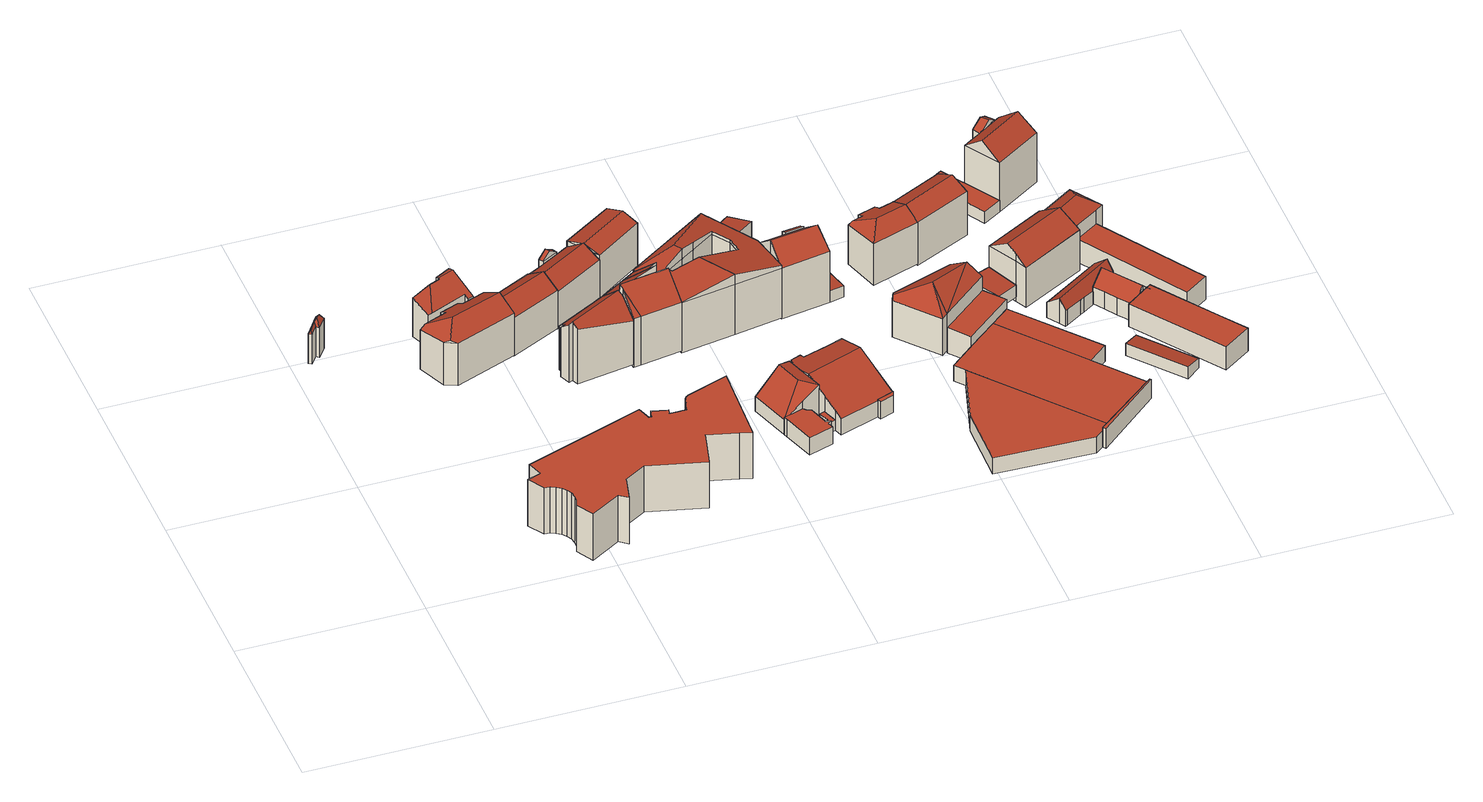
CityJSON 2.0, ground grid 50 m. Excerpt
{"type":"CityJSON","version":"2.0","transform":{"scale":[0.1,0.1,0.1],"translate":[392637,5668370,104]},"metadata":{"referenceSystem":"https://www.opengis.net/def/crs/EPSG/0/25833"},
"CityObjects":{
"building1":{"type":"Building","attributes":{"Dachtyp_tdc":"tdcFreeFormRoof","Gemeindeschluessel":14627140,"Dachneigung":59,"QualitaetDacherkennung":21,"Geometrietyp2DReferenz":"3000","function":"31001_9998","roofType":"5000","measuredHeight":11.02},"geometry":[{"type":"MultiSurface","lod":"2","boundaries":[[[0,1,2,3]],[[1,4,5,2]],[[4,6,7,5]],[[6,8,9,7]],[[8,10,11,9]],[[10,0,3,11]],[[12,13,10,8]],[[14,12,8,6]],[[15,14,6,4]],[[15,4,1]],[[13,12,14,15,1,0]],[[13,0,10]],[[3,2,5,7,9,11]]],"semantics":{"surfaces":[{"type":"WallSurface"},{"type":"RoofSurface"},{"type":"GroundSurface"}],"values":[0,0,0,0,0,0,1,1,1,1,1,1,2]}}]},
"building2":{"type":"Building","attributes":{"Dachtyp_tdc":"tdcFreeFormRoof","Gemeindeschluessel":14627140,"Dachneigung":30.47,"QualitaetDacherkennung":42,"Geometrietyp2DReferenz":"3000","function":"31001_9998","roofType":"5000","measuredHeight":16.8},"geometry":[{"type":"MultiSurface","lod":"2","boundaries":[[[16,17,18,19]],[[17,20,21,18]],[[20,22,23,21]],[[22,24,25,23]],[[24,26,27,25]],[[26,28,29,27]],[[28,30,31,29]],[[30,32,33,31]],[[32,34,35,33]],[[34,16,19,35]],[[30,36,37,38,32]],[[26,39,37,36,28]],[[39,24,22,20,17,16,34,38,37]],[[26,24,39]],[[34,32,38]],[[30,28,36]],[[19,18,21,23,25,27,29,31,33,35]]],"semantics":{"surfaces":[{"type":"WallSurface"},{"type":"RoofSurface"},{"type":"GroundSurface"}],"values":[0,0,0,0,0,0,0,0,0,0,1,1,1,0,0,0,2]}}]},
"building3":{"type":"Building","attributes":{"Dachtyp_tdc":"tdcFreeFormRoof","Gemeindeschluessel":14627140,"Dachneigung":27.5,"QualitaetDacherkennung":59,"Geometrietyp2DReferenz":"3000","function":"31001_9998","roofType":"5000","measuredHeight":13.38},"geometry":[{"type":"MultiSurface","lod":"2","boundaries":[[[40,41,42,43]],[[41,44,45,42]],[[44,46,47,45]],[[46,48,49,47]],[[48,50,51,49]],[[50,52,53,51]],[[52,54,55,53]],[[54,40,43,55]],[[54,56,57,40]],[[52,50,48,58,59,41,57,56]],[[59,58,46,44]],[[41,40,57]],[[44,41,59]],[[54,52,56]],[[48,46,58]],[[43,42,45,47,49,51,53,55]]],"semantics":{"surfaces":[{"type":"WallSurface"},{"type":"RoofSurface"},{"type":"GroundSurface"}],"values":[0,0,0,0,0,0,0,0,1,1,1,0,0,0,0,2]}}]},
"building4":{"type":"Building","attributes":{"name":"Staatliche Porzellanmanufaktur Meissen","Dachtyp_tdc":"tdcPolyFlatRoof","Gemeindeschluessel":14627140,"Dachneigung":0,"QualitaetDacherkennung":51,"Geometrietyp2DReferenz":"3000","function":"31001_2000","roofType":"1000","measuredHeight":14.61},"geometry":[{"type":"MultiSurface","lod":"2","boundaries":[[[60,61,62,63]],[[61,64,65,62]],[[64,66,67,65]],[[66,68,69,67]],[[68,70,71,69]],[[70,72,73,71]],[[72,74,75,73]],[[74,76,77,75]],[[76,78,79,77]],[[78,80,81,79]],[[80,82,83,81]],[[82,84,85,83]],[[84,86,87,85]],[[86,88,89,87]],[[88,90,91,89]],[[90,92,93,91]],[[92,94,95,93]],[[94,96,97,95]],[[96,98,99,97]],[[98,100,101,99]],[[100,102,103,101]],[[102,104,105,103]],[[104,106,107,105]],[[106,108,109,107]],[[108,110,111,109]],[[110,112,113,111]],[[112,114,115,113]],[[114,116,117,115]],[[116,118,119,117]],[[118,120,121,119]],[[120,122,123,121]],[[122,124,125,123]],[[124,126,127,125]],[[126,128,129,127]],[[128,130,131,129]],[[130,132,133,131]],[[132,134,135,133]],[[134,136,137,135]],[[136,138,139,137]],[[138,140,141,139]],[[140,142,143,141]],[[142,144,145,143]],[[144,146,147,145]],[[146,148,149,147]],[[148,150,151,149]],[[150,152,153,151]],[[152,60,63,153]],[[152,150,148,146,144,142,140,138,136,134,132,130,128,126,124,122,120,118,116,114,112,110,108,106,104,102,100,98,96,94,92,90,88,86,84,82,80,78,76,74,72,70,68,66,64,61,60]],[[63,62,65,67,69,71,73,75,77,79,81,83,85,87,89,91,93,95,97,99,101,103,105,107,109,111,113,115,117,119,121,123,125,127,129,131,133,135,137,139,141,143,145,147,149,151,153]]],"semantics":{"surfaces":[{"type":"WallSurface"},{"type":"RoofSurface"},{"type":"GroundSurface"}],"values":[0,0,0,0,0,0,0,0,0,0,0,0,0,0,0,0,0,0,0,0,0,0,0,0,0,0,0,0,0,0,0,0,0,0,0,0,0,0,0,0,0,0,0,0,0,0,0,1,2]}}]},
"building5":{"type":"Building","attributes":{"Dachtyp_tdc":"tdcGableRoof","Gemeindeschluessel":14627140,"Dachneigung":36.97,"QualitaetDacherkennung":53,"Geometrietyp2DReferenz":"3000","function":"31001_9998","roofType":"3100","measuredHeight":15.25},"geometry":[{"type":"MultiSurface","lod":"2","boundaries":[[[154,155,156,157]],[[155,158,159,156]],[[158,160,161,159]],[[160,154,157,161]],[[158,155,162]],[[154,160,163]],[[155,154,163,162]],[[160,158,162,163]],[[157,156,159,161]]],"semantics":{"surfaces":[{"type":"WallSurface"},{"type":"RoofSurface"},{"type":"GroundSurface"}],"values":[0,0,0,0,0,0,1,1,2]}}]},
"building6":{"type":"Building","attributes":{"Dachtyp_tdc":"tdcFreeFormRoof","Gemeindeschluessel":14627140,"Dachneigung":41.56,"QualitaetDacherkennung":35,"Geometrietyp2DReferenz":"3000","function":"31001_9998","roofType":"5000","measuredHeight":18.5},"geometry":[{"type":"MultiSurface","lod":"2","boundaries":[[[164,165,166,167]],[[165,168,169,166]],[[168,170,171,169]],[[170,172,173,171]],[[172,174,175,173]],[[174,176,177,175]],[[176,178,179,177]],[[178,180,181,179]],[[180,164,167,181]],[[178,182,170,168,165,164,180]],[[174,172,182,178,176]],[[172,170,182]],[[167,166,169,171,173,175,177,179,181]]],"semantics":{"surfaces":[{"type":"WallSurface"},{"type":"RoofSurface"},{"type":"GroundSurface"}],"values":[0,0,0,0,0,0,0,0,0,1,1,0,2]}}]},
"building7":{"type":"Building","attributes":{"Gemeindeschluessel":14627140,"Geometrietyp2DReferenz":"3000","function":"31001_9998","roofType":"9999"},"children":["building7-1","building7-2"]},
"building7-1":{"type":"BuildingPart","attributes":{"Dachtyp_tdc":"tdcGableRoof","Dachneigung":36.16,"QualitaetDacherkennung":58,"Geometrietyp2DReferenz":"3000","roofType":"3100","measuredHeight":14.97},"parents":["building7"],"geometry":[{"type":"MultiSurface","lod":"2","boundaries":[[[183,184,185,186]],[[184,187,188,185]],[[189,190,191,192]],[[190,193,194,191]],[[193,195,196,194]],[[195,197,198,196]],[[197,199,200,198]],[[199,183,186,200]],[[195,193,190,189,187,184,183]],[[183,199,197,195]],[[186,185,188,192,191,194,196,198,200]],[[192,188,187,189]]],"semantics":{"surfaces":[{"type":"WallSurface"},{"type":"RoofSurface"},{"type":"GroundSurface"},{"type":"ClosureSurface"}],"values":[0,0,0,0,0,0,0,0,1,1,2,3]}}]},
"building7-2":{"type":"BuildingPart","attributes":{"Dachtyp_tdc":"tdcGableRoof","Dachneigung":36.8,"QualitaetDacherkennung":47,"Geometrietyp2DReferenz":"3000","roofType":"3100","measuredHeight":13.83},"parents":["building7"],"geometry":[{"type":"MultiSurface","lod":"2","boundaries":[[[201,202,203,188,187]],[[202,204,205,203]],[[204,202,206]],[[201,207,208]],[[202,201,208,206]],[[207,204,206,208]],[[188,203,205,192]],[[207,189,192,205,204]],[[187,189,207,201]],[[187,188,192,189]]],"semantics":{"surfaces":[{"type":"WallSurface"},{"type":"RoofSurface"},{"type":"GroundSurface"},{"type":"ClosureSurface"}],"values":[0,0,0,0,1,1,2,0,0,3]}}]},
"building8":{"type":"Building","attributes":{"Gemeindeschluessel":14627140,"Geometrietyp2DReferenz":"3000","function":"31001_9998","roofType":"9999"},"children":["building8-1","building8-2","building8-3","building8-4"]},
"building8-1":{"type":"BuildingPart","attributes":{"Dachtyp_tdc":"tdcPolyFlatRoof","Dachneigung":42.85,"QualitaetDacherkennung":55,"Geometrietyp2DReferenz":"3000","roofType":"2100","measuredHeight":21.47},"parents":["building8"],"geometry":[{"type":"MultiSurface","lod":"2","boundaries":[[[209,210,211,212,213]],[[214,215,216,217]],[[215,218,219,216]],[[218,220,221,219]],[[218,215,214,222,210,209,220]],[[221,213,212,217,216,219]],[[213,221,220,209]],[[222,211,210]],[[214,217,212,211,222]]],"semantics":{"surfaces":[{"type":"WallSurface"},{"type":"RoofSurface"},{"type":"GroundSurface"},{"type":"ClosureSurface"}],"values":[0,0,0,0,1,2,3,0,3]}}]},
"building8-2":{"type":"BuildingPart","attributes":{"Dachtyp_tdc":"tdcPolyFlatRoof","Dachneigung":43.09,"QualitaetDacherkennung":47,"Geometrietyp2DReferenz":"3000","roofType":"2100","measuredHeight":23.59},"parents":["building8"],"geometry":[{"type":"MultiSurface","lod":"2","boundaries":[[[223,224,214,217,225,226]],[[211,170,227,212]],[[170,228,229,227]],[[170,211,222,224,223,228]],[[229,225,217,212,227]],[[226,228,223]],[[226,225,229,228]],[[222,214,224]],[[211,212,217,214,222]]],"semantics":{"surfaces":[{"type":"WallSurface"},{"type":"RoofSurface"},{"type":"GroundSurface"},{"type":"ClosureSurface"}],"values":[0,0,0,1,2,0,3,0,3]}}]},
"building8-3":{"type":"BuildingPart","attributes":{"Dachtyp_tdc":"tdcPolyFlatRoof","Dachneigung":42.98,"QualitaetDacherkennung":75,"Geometrietyp2DReferenz":"3000","roofType":"2100","measuredHeight":20.64},"parents":["building8"],"geometry":[{"type":"MultiSurface","lod":"2","boundaries":[[[230,209,213,231]],[[230,231,221,220]],[[220,209,230]],[[231,213,221]],[[220,221,213,209]]],"semantics":{"surfaces":[{"type":"WallSurface"},{"type":"RoofSurface"},{"type":"GroundSurface"},{"type":"ClosureSurface"}],"values":[0,0,1,2,3]}}]},
"building8-4":{"type":"BuildingPart","attributes":{"Dachtyp_tdc":"tdcPolyFlatRoof","Dachneigung":42.54,"QualitaetDacherkennung":40,"Geometrietyp2DReferenz":"3000","roofType":"2100","measuredHeight":21.27},"parents":["building8"],"geometry":[{"type":"MultiSurface","lod":"2","boundaries":[[[228,232,233,229]],[[232,234,235,233]],[[234,226,225,235]],[[234,232,228,226]],[[225,229,233,235]],[[228,229,225,226]]],"semantics":{"surfaces":[{"type":"WallSurface"},{"type":"RoofSurface"},{"type":"GroundSurface"},{"type":"ClosureSurface"}],"values":[0,0,0,1,2,3]}}]},
"building9":{"type":"Building","attributes":{"Dachtyp_tdc":"tdcGableRoof","Gemeindeschluessel":14627140,"Dachneigung":20.4,"QualitaetDacherkennung":44,"Geometrietyp2DReferenz":"3000","function":"31001_9998","roofType":"3100","measuredHeight":14.99},"geometry":[{"type":"MultiSurface","lod":"2","boundaries":[[[236,237,238,239]],[[237,240,241,238]],[[240,242,243,241]],[[242,236,239,243]],[[240,237,244]],[[236,242,245]],[[237,236,245,244]],[[242,240,244,245]],[[239,238,241,243]]],"semantics":{"surfaces":[{"type":"WallSurface"},{"type":"RoofSurface"},{"type":"GroundSurface"}],"values":[0,0,0,0,0,0,1,1,2]}}]},
"building10":{"type":"Building","attributes":{"Dachtyp_tdc":"tdcFreeFormRoof","Gemeindeschluessel":14627140,"Dachneigung":10.23,"QualitaetDacherkennung":7,"Geometrietyp2DReferenz":"3000","function":"31001_9998","roofType":"5000","measuredHeight":18.85},"geometry":[{"type":"MultiSurface","lod":"2","boundaries":[[[246,247,248,249]],[[247,250,251,248]],[[250,252,253,251]],[[252,254,255,253]],[[254,256,257,255]],[[256,258,259,257]],[[258,260,261,259]],[[260,262,263,261]],[[264,265,266,267]],[[265,268,269,266]],[[268,270,271,269]],[[270,272,273,271]],[[272,274,275,273]],[[274,276,277,275]],[[276,278,279,277]],[[278,264,267,279]],[[262,280,281,263]],[[280,282,283,281]],[[282,246,249,283]],[[284,285,252,286,287]],[[288,289,290,284,287,291,292,293,294,295]],[[296,297,298,299,295,294,300,258,256,285,284,290]],[[260,300,294,262]],[[258,300,260]],[[264,295,299,265]],[[265,299,298,268]],[[268,298,297,270]],[[270,297,296,272]],[[272,296,290,274]],[[278,288,295,264]],[[262,294,293,280]],[[280,293,292,282]],[[282,292,291,246]],[[246,291,287,247]],[[274,290,289,276]],[[276,289,288,278]],[[247,287,286,250]],[[250,286,252]],[[254,285,256]],[[252,285,254]],[[249,248,251,253,255,257,259,261,263,281,283],[267,266,269,271,273,275,277,279]],[[262,294,295,264]]],"semantics":{"surfaces":[{"type":"WallSurface"},{"type":"RoofSurface"},{"type":"GroundSurface"},{"type":"ClosureSurface"}],"values":[0,0,0,0,0,0,0,0,0,0,0,0,0,0,0,0,0,0,0,1,1,1,0,0,0,0,0,0,0,0,0,0,0,0,0,0,0,0,0,0,2,3]}}]},
"building11":{"type":"Building","attributes":{"name":"Staatliche Porzellanmanufaktur Meissen","Gemeindeschluessel":14627140,"Geometrietyp2DReferenz":"3000","function":"31001_2000","roofType":"9999"},"children":["building11-1","building11-2","building11-3","building11-4","building11-5","building11-6"]},
"building11-1":{"type":"BuildingPart","attributes":{"Dachtyp_tdc":"tdcGableRoof","Dachneigung":24.77,"QualitaetDacherkennung":17,"Geometrietyp2DReferenz":"3000","roofType":"3100","measuredHeight":11.03},"parents":["building11"],"geometry":[{"type":"MultiSurface","lod":"2","boundaries":[[[301,302,303,304]],[[302,305,306,303]],[[305,307,308,306]],[[307,309,310,311,308]],[[312,313,314,315,316]],[[317,318,319,320]],[[318,321,322,323,319]],[[324,325,326]],[[324,327,328,325]],[[329,330,331,332]],[[330,301,304,331]],[[333,334,327,324,321,318,317,335,313,312,336]],[[336,309,307,305,302,301,330,329,337,333]],[[304,303,306,308,311,338,315,314,339,320,319,323,325,328,340,332,331]],[[341,310,309,336]],[[338,311,310,341]],[[312,316,341,336]],[[338,341,316,315]],[[335,339,314,313]],[[317,320,339,335]],[[326,322,321,324]],[[326,325,323,322]],[[342,334,333]],[[340,328,327,334,342]],[[337,342,333]],[[329,332,340,342,337]]],"semantics":{"surfaces":[{"type":"WallSurface"},{"type":"RoofSurface"},{"type":"GroundSurface"},{"type":"ClosureSurface"}],"values":[0,0,0,0,0,0,0,0,0,0,0,1,1,2,0,3,0,3,3,3,0,3,0,3,0,3]}}]},
"building11-2":{"type":"BuildingPart","attributes":{"Dachtyp_tdc":"tdcPolyFlatRoof","Dachneigung":0,"QualitaetDacherkennung":54,"Geometrietyp2DReferenz":"3000","roofType":"1000","measuredHeight":5.42},"parents":["building11"],"geometry":[{"type":"MultiSurface","lod":"2","boundaries":[[[343,344,345,314,313]],[[344,346,347,345]],[[346,348,317,320,347]],[[349,348,346,344,343]],[[314,345,347,320,339]],[[335,317,348,349]],[[335,339,320,317]],[[313,335,349,343]],[[313,314,339,335]]],"semantics":{"surfaces":[{"type":"WallSurface"},{"type":"RoofSurface"},{"type":"GroundSurface"},{"type":"ClosureSurface"}],"values":[0,0,0,1,2,0,3,0,3]}}]},
"building11-3":{"type":"BuildingPart","attributes":{"Dachtyp_tdc":"tdcPolyFlatRoof","Dachneigung":0,"QualitaetDacherkennung":62,"Geometrietyp2DReferenz":"3000","roofType":"1000","measuredHeight":4.61},"parents":["building11"],"geometry":[{"type":"MultiSurface","lod":"2","boundaries":[[[350,316,315,351]],[[310,352,353,311]],[[352,350,351,353]],[[352,310,341,316,350]],[[351,315,338,311,353]],[[311,338,341,310]],[[338,315,316,341]]],"semantics":{"surfaces":[{"type":"WallSurface"},{"type":"RoofSurface"},{"type":"GroundSurface"},{"type":"ClosureSurface"}],"values":[0,0,0,1,2,3,3]}}]},
"building11-4":{"type":"BuildingPart","attributes":{"Dachtyp_tdc":"tdcHipAndGableRoof","Dachneigung":41.24,"QualitaetDacherkennung":19,"Geometrietyp2DReferenz":"3000","roofType":"5000","measuredHeight":11.02},"parents":["building11"],"geometry":[{"type":"MultiSurface","lod":"2","boundaries":[[[354,355,329,332,356]],[[357,358,359,360,328,327]],[[361,362,363,364]],[[362,365,366,363]],[[365,354,356,366]],[[361,367,358,357,368]],[[357,334,342,337,355,354,368]],[[354,365,362,361,368]],[[356,332,340,328,360,364,363,366]],[[357,327,334]],[[337,329,355]],[[327,328,340,342,334]],[[342,340,332,329,337]],[[367,359,358]],[[361,364,360,359,367]]],"semantics":{"surfaces":[{"type":"WallSurface"},{"type":"RoofSurface"},{"type":"GroundSurface"},{"type":"ClosureSurface"}],"values":[0,0,0,0,0,1,1,1,2,0,0,3,3,0,3]}}]},
"building11-5":{"type":"BuildingPart","attributes":{"Dachtyp_tdc":"tdcPolyFlatRoof","Dachneigung":0,"QualitaetDacherkennung":0,"Geometrietyp2DReferenz":"3000","roofType":"9999","measuredHeight":3.17},"parents":["building11"],"geometry":[{"type":"MultiSurface","lod":"2","boundaries":[[[322,326,369,370,371]],[[371,370,372,373]],[[370,369,374,372]],[[369,326,325,374]],[[322,371,373,323]],[[373,372,374,325,323]],[[323,325,326,322]]],"semantics":{"surfaces":[{"type":"RoofSurface"},{"type":"WallSurface"},{"type":"GroundSurface"},{"type":"ClosureSurface"}],"values":[0,1,1,1,1,2,3]}}]},
"building11-6":{"type":"BuildingPart","attributes":{"Dachtyp_tdc":"tdcPolyFlatRoof","Dachneigung":0,"QualitaetDacherkennung":75,"Geometrietyp2DReferenz":"3000","roofType":"1000","measuredHeight":5.36},"parents":["building11"],"geometry":[{"type":"MultiSurface","lod":"2","boundaries":[[[359,375,376,360]],[[375,377,378,376]],[[377,379,380,378]],[[379,381,382,380]],[[381,383,384,382]],[[383,385,386,384]],[[385,387,388,386]],[[387,389,390,388]],[[389,391,361,364,390]],[[391,389,387,385,383,381,379,377,375,359,367]],[[360,376,378,380,382,384,386,388,390,364]],[[367,361,391]],[[360,364,361,367,359]]],"semantics":{"surfaces":[{"type":"WallSurface"},{"type":"RoofSurface"},{"type":"GroundSurface"},{"type":"ClosureSurface"}],"values":[0,0,0,0,0,0,0,0,0,1,2,0,3]}}]},
"building12":{"type":"Building","attributes":{"Dachtyp_tdc":"tdcPolyFlatRoof","Gemeindeschluessel":14627140,"Dachneigung":14.66,"QualitaetDacherkennung":64,"Geometrietyp2DReferenz":"3000","function":"31001_9998","roofType":"2100","measuredHeight":8.45},"geometry":[{"type":"MultiSurface","lod":"2","boundaries":[[[392,393,394,395]],[[393,396,397,394]],[[396,398,399,397]],[[398,400,401,399]],[[400,392,395,401]],[[400,398,396,393,392]],[[395,394,397,399,401]]],"semantics":{"surfaces":[{"type":"WallSurface"},{"type":"RoofSurface"},{"type":"GroundSurface"}],"values":[0,0,0,0,0,1,2]}}]},
"building13":{"type":"Building","attributes":{"Gemeindeschluessel":14627140,"Geometrietyp2DReferenz":"3000","function":"31001_9998","roofType":"9999"},"children":["building13-1","building13-2","building13-3"]},
"building13-1":{"type":"BuildingPart","attributes":{"Dachtyp_tdc":"tdcPolyFlatRoof","Dachneigung":0,"QualitaetDacherkennung":35,"Geometrietyp2DReferenz":"3000","roofType":"1000","measuredHeight":7.51},"parents":["building13"],"geometry":[{"type":"MultiSurface","lod":"2","boundaries":[[[402,403,404,405]],[[403,406,407,404]],[[406,408,409,407]],[[408,410,411,409]],[[412,402,405,413]],[[412,410,408,406,403,402]],[[405,404,407,409,411,413]],[[413,411,410,412]]],"semantics":{"surfaces":[{"type":"WallSurface"},{"type":"RoofSurface"},{"type":"GroundSurface"},{"type":"ClosureSurface"}],"values":[0,0,0,0,0,1,2,3]}}]},
"building13-2":{"type":"BuildingPart","attributes":{"Dachtyp_tdc":"tdcGableRoof","Dachneigung":39.96,"QualitaetDacherkennung":62,"Geometrietyp2DReferenz":"3000","roofType":"3100","measuredHeight":20.8},"parents":["building13"],"geometry":[{"type":"MultiSurface","lod":"2","boundaries":[[[414,415,416,417]],[[415,418,419,416]],[[418,420,421,419]],[[420,422,423,421]],[[422,424,425,423]],[[424,426,412,413,425]],[[427,428,429,411,410]],[[424,422,420,418,415]],[[415,414,428,427,426,424]],[[429,417,416,419,421,423,425,413,411]],[[417,429,428,414]],[[410,412,426,427]],[[410,411,413,412]]],"semantics":{"surfaces":[{"type":"WallSurface"},{"type":"RoofSurface"},{"type":"GroundSurface"},{"type":"ClosureSurface"}],"values":[0,0,0,0,0,0,0,1,1,2,3,0,3]}}]},
"building13-3":{"type":"BuildingPart","attributes":{"Dachtyp_tdc":"tdcPolyFlatRoof","Dachneigung":31.9,"QualitaetDacherkennung":43,"Geometrietyp2DReferenz":"3000","roofType":"2100","measuredHeight":16.3},"parents":["building13"],"geometry":[{"type":"MultiSurface","lod":"2","boundaries":[[[430,431,432,429,428]],[[431,433,434,432]],[[433,435,414,417,434]],[[435,433,431,430]],[[429,432,434,417]],[[430,428,414,435]],[[428,429,417,414]]],"semantics":{"surfaces":[{"type":"WallSurface"},{"type":"RoofSurface"},{"type":"GroundSurface"},{"type":"ClosureSurface"}],"values":[0,0,0,1,2,0,3]}}]},
"building14":{"type":"Building","attributes":{"Dachtyp_tdc":"tdcPolyFlatRoof","Gemeindeschluessel":14627140,"Dachneigung":3.07,"QualitaetDacherkennung":74,"Geometrietyp2DReferenz":"3000","function":"31001_9998","roofType":"2100","measuredHeight":3.74},"geometry":[{"type":"MultiSurface","lod":"2","boundaries":[[[436,437,438,439]],[[437,440,441,438]],[[440,442,443,441]],[[442,436,439,443]],[[442,440,437,436]],[[439,438,441,443]]],"semantics":{"surfaces":[{"type":"WallSurface"},{"type":"RoofSurface"},{"type":"GroundSurface"}],"values":[0,0,0,0,1,2]}}]},
"building15":{"type":"Building","attributes":{"Dachtyp_tdc":"tdcFreeFormRoof","Gemeindeschluessel":14627140,"Dachneigung":31.7,"QualitaetDacherkennung":43,"Geometrietyp2DReferenz":"3000","function":"31001_2000","roofType":"5000","measuredHeight":15.77},"geometry":[{"type":"MultiSurface","lod":"2","boundaries":[[[444,445,446,447,448]],[[444,448,449]],[[445,444,449,450]],[[451,452,453,454,455,456]],[[449,448,452,451]],[[448,447,453,452]],[[447,457,454,453]],[[457,458,455,454]],[[458,450,456,455]],[[450,449,451,456]],[[446,458,457]],[[445,458,446]],[[458,445,450]],[[446,457,447]]],"semantics":{"surfaces":[{"type":"RoofSurface"},{"type":"WallSurface"},{"type":"GroundSurface"}],"values":[0,1,0,2,1,1,1,1,1,1,0,0,0,1]}}]},
"building16":{"type":"Building","attributes":{"Dachtyp_tdc":"tdcFreeFormRoof","Gemeindeschluessel":14627140,"Dachneigung":25.3,"QualitaetDacherkennung":56,"Geometrietyp2DReferenz":"3000","function":"31001_9998","roofType":"5000","measuredHeight":15.59},"geometry":[{"type":"MultiSurface","lod":"2","boundaries":[[[459,460,461,462]],[[460,463,464,461]],[[463,465,466,464]],[[465,467,468,466]],[[467,469,470,468]],[[469,471,472,470]],[[471,473,474,472]],[[473,475,476,474]],[[475,459,462,476]],[[471,477,478,473]],[[469,479,477,471]],[[479,467,465,463,460,459,475,478,477]],[[475,473,478]],[[469,467,479]],[[462,461,464,466,468,470,472,474,476]]],"semantics":{"surfaces":[{"type":"WallSurface"},{"type":"RoofSurface"},{"type":"GroundSurface"}],"values":[0,0,0,0,0,0,0,0,0,1,1,1,0,0,2]}}]},
"building17":{"type":"Building","attributes":{"Gemeindeschluessel":14627140,"Geometrietyp2DReferenz":"3000","function":"31001_2000","roofType":"9999"},"children":["building17-1","building17-2","building17-3","building17-4","building17-5"]},
"building17-1":{"type":"BuildingPart","attributes":{"Dachtyp_tdc":"tdcPolyFlatRoof","Dachneigung":0,"QualitaetDacherkennung":27,"Geometrietyp2DReferenz":"3000","roofType":"1000","measuredHeight":6.09},"parents":["building17"],"geometry":[{"type":"MultiSurface","lod":"2","boundaries":[[[480,481,482,483]],[[481,484,485,486,482]],[[487,480,483,488,489]],[[487,484,481,480]],[[483,482,486,490,488]],[[489,491,485,484,487]],[[489,488,490,491]],[[490,486,485,491]]],"semantics":{"surfaces":[{"type":"WallSurface"},{"type":"RoofSurface"},{"type":"GroundSurface"},{"type":"ClosureSurface"}],"values":[0,0,0,1,2,0,3,3]}}]},
"building17-2":{"type":"BuildingPart","attributes":{"Dachtyp_tdc":"tdcPolyFlatRoof","Dachneigung":0,"QualitaetDacherkennung":86,"Geometrietyp2DReferenz":"3000","roofType":"1000","measuredHeight":5},"parents":["building17"],"geometry":[{"type":"MultiSurface","lod":"2","boundaries":[[[492,493,494,495]],[[489,488,496,497]],[[498,492,495,499]],[[498,491,489,497,500,493,492]],[[495,494,501,496,488,490,499]],[[501,494,493,500]],[[497,496,501,500]],[[490,488,489,491]],[[499,490,491,498]]],"semantics":{"surfaces":[{"type":"WallSurface"},{"type":"RoofSurface"},{"type":"GroundSurface"},{"type":"ClosureSurface"}],"values":[0,0,0,1,2,3,3,3,3]}}]},
"building17-3":{"type":"BuildingPart","attributes":{"Dachtyp_tdc":"tdcPolyFlatRoof","Dachneigung":0,"QualitaetDacherkennung":90,"Geometrietyp2DReferenz":"3000","roofType":"1000","measuredHeight":5.03},"parents":["building17"],"geometry":[{"type":"MultiSurface","lod":"2","boundaries":[[[502,503,504,505]],[[503,498,499,504]],[[485,506,507,486]],[[506,502,505,507]],[[506,485,491,498,503,502]],[[505,504,499,490,486,507]],[[491,490,499,498]],[[486,490,491,485]]],"semantics":{"surfaces":[{"type":"WallSurface"},{"type":"RoofSurface"},{"type":"GroundSurface"},{"type":"ClosureSurface"}],"values":[0,0,0,0,1,2,3,3]}}]},
"building17-4":{"type":"BuildingPart","attributes":{"Dachtyp_tdc":"tdcPolyFlatRoof","Dachneigung":0,"QualitaetDacherkennung":77,"Geometrietyp2DReferenz":"3000","roofType":"1000","measuredHeight":4.97},"parents":["building17"],"geometry":[{"type":"MultiSurface","lod":"2","boundaries":[[[508,509,510,511]],[[509,497,496,510]],[[497,509,508,500]],[[501,511,510,496]],[[501,500,508,511]],[[501,496,497,500]]],"semantics":{"surfaces":[{"type":"WallSurface"},{"type":"RoofSurface"},{"type":"GroundSurface"},{"type":"ClosureSurface"}],"values":[0,0,1,2,3,3]}}]},
"building17-5":{"type":"BuildingPart","attributes":{"Dachtyp_tdc":"tdcPolyFlatRoof","Dachneigung":0,"QualitaetDacherkennung":40,"Geometrietyp2DReferenz":"3000","roofType":"1000","measuredHeight":8.02},"parents":["building17"],"geometry":[{"type":"MultiSurface","lod":"2","boundaries":[[[512,513,514,494,493]],[[513,515,516,514]],[[515,517,508,511,516]],[[517,515,513,512]],[[494,514,516,511,501]],[[493,500,508,517,512]],[[493,494,501,500]],[[500,501,511,508]]],"semantics":{"surfaces":[{"type":"WallSurface"},{"type":"RoofSurface"},{"type":"GroundSurface"},{"type":"ClosureSurface"}],"values":[0,0,0,1,2,0,3,3]}}]},
"building18":{"type":"Building","attributes":{"Dachtyp_tdc":"tdcPolyFlatRoof","Gemeindeschluessel":14627140,"Dachneigung":4.15,"QualitaetDacherkennung":79,"Geometrietyp2DReferenz":"3000","function":"31001_2000","roofType":"2100","measuredHeight":4.58},"geometry":[{"type":"MultiSurface","lod":"2","boundaries":[[[518,519,520,521]],[[519,522,523,520]],[[522,524,525,523]],[[524,518,521,525]],[[524,522,519,518]],[[521,520,523,525]]],"semantics":{"surfaces":[{"type":"WallSurface"},{"type":"RoofSurface"},{"type":"GroundSurface"}],"values":[0,0,0,0,1,2]}}]},
"building19":{"type":"Building","attributes":{"Dachtyp_tdc":"tdcGableRoof","Gemeindeschluessel":14627140,"Dachneigung":25.33,"QualitaetDacherkennung":66,"Geometrietyp2DReferenz":"3000","function":"31001_9998","roofType":"3100","measuredHeight":16.12},"geometry":[{"type":"MultiSurface","lod":"2","boundaries":[[[526,527,528,529]],[[527,530,531,528]],[[530,532,533,531]],[[532,534,535,533]],[[534,536,537,535]],[[536,538,539,537]],[[538,526,529,539]],[[534,532,530,527,526]],[[526,538,536,534]],[[529,528,531,533,535,537,539]]],"semantics":{"surfaces":[{"type":"WallSurface"},{"type":"RoofSurface"},{"type":"GroundSurface"}],"values":[0,0,0,0,0,0,0,1,1,2]}}]},
"building20":{"type":"Building","attributes":{"Gemeindeschluessel":14627140,"Dachtyp_tdc":"tdcGableRoof","Dachneigung":33.9,"QualitaetDacherkennung":65,"Geometrietyp2DReferenz":"3000","function":"31001_9998","roofType":"3100","measuredHeight":16.8},"geometry":[{"type":"MultiSurface","lod":"2","boundaries":[[[540,541,542,543]],[[541,544,545,542]],[[544,546,547,545]],[[546,548,549,547]],[[548,550,551,549]],[[550,540,543,551]],[[550,552,553,540]],[[554,555,553,552,556,546]],[[544,554,546]],[[546,556,548]],[[548,556,552,550]],[[541,555,554,544]],[[540,553,555,541]],[[543,542,545,547,549,551]]],"semantics":{"surfaces":[{"type":"WallSurface"},{"type":"RoofSurface"},{"type":"GroundSurface"}],"values":[0,0,0,0,0,0,1,1,0,0,0,0,0,2]}}]},
"building21":{"type":"Building","attributes":{"Dachtyp_tdc":"tdcPolyFlatRoof","Gemeindeschluessel":14627140,"Dachneigung":0,"QualitaetDacherkennung":78,"Geometrietyp2DReferenz":"3000","function":"31001_9998","roofType":"1000","measuredHeight":3.63},"geometry":[{"type":"MultiSurface","lod":"2","boundaries":[[[557,558,559,560]],[[558,561,562,559]],[[561,563,564,562]],[[563,565,566,564]],[[565,567,568,566]],[[567,569,570,568]],[[569,557,560,570]],[[569,567,565,563,561,558,557]],[[560,559,562,564,566,568,570]]],"semantics":{"surfaces":[{"type":"WallSurface"},{"type":"RoofSurface"},{"type":"GroundSurface"}],"values":[0,0,0,0,0,0,0,1,2]}}]},
"building22":{"type":"Building","attributes":{"Dachtyp_tdc":"tdcGableRoof","Gemeindeschluessel":14627140,"Dachneigung":40.01,"QualitaetDacherkennung":29,"Geometrietyp2DReferenz":"3000","function":"31001_2000","roofType":"3100","measuredHeight":8.05},"geometry":[{"type":"MultiSurface","lod":"2","boundaries":[[[571,572,573,574]],[[572,575,576,573]],[[575,577,578,576]],[[577,579,580,578]],[[579,581,582,580]],[[581,583,584,582]],[[583,585,586,584]],[[585,587,588,586]],[[587,589,590,588]],[[589,591,592,590]],[[591,593,594,592]],[[593,571,574,594]],[[589,587,585,583,581]],[[581,579,577,575,572,571,593,591,589]],[[574,573,576,578,580,582,584,586,588,590,592,594]]],"semantics":{"surfaces":[{"type":"WallSurface"},{"type":"RoofSurface"},{"type":"GroundSurface"}],"values":[0,0,0,0,0,0,0,0,0,0,0,0,1,1,2]}}]},
"building23":{"type":"Building","attributes":{"Dachtyp_tdc":"tdcPolyFlatRoof","Gemeindeschluessel":14627140,"Dachneigung":10.64,"QualitaetDacherkennung":86,"Geometrietyp2DReferenz":"3000","function":"31001_2000","roofType":"2100","measuredHeight":3.95},"geometry":[{"type":"MultiSurface","lod":"2","boundaries":[[[595,596,597,598]],[[596,599,600,597]],[[599,601,602,600]],[[601,595,598,602]],[[601,599,596,595]],[[598,597,600,602]]],"semantics":{"surfaces":[{"type":"WallSurface"},{"type":"RoofSurface"},{"type":"GroundSurface"}],"values":[0,0,0,0,1,2]}}]},
"building24":{"type":"Building","attributes":{"Gemeindeschluessel":14627140,"Geometrietyp2DReferenz":"3000","function":"31001_9998","roofType":"9999"},"children":["building24-1","building24-2"]},
"building24-1":{"type":"BuildingPart","attributes":{"Dachtyp_tdc":"tdcGableRoof","Dachneigung":34.24,"QualitaetDacherkennung":29,"Geometrietyp2DReferenz":"3000","roofType":"3100","measuredHeight":17.16},"parents":["building24"],"geometry":[{"type":"MultiSurface","lod":"2","boundaries":[[[603,604,605,606]],[[604,607,608,605]],[[607,609,610,611,608]],[[607,604,612]],[[603,613,609,614]],[[604,603,614,612]],[[609,607,612,614]],[[606,605,608,611]],[[613,610,609]],[[603,606,611,610,613]]],"semantics":{"surfaces":[{"type":"WallSurface"},{"type":"RoofSurface"},{"type":"GroundSurface"},{"type":"ClosureSurface"}],"values":[0,0,0,0,0,1,1,2,0,3]}}]},
"building24-2":{"type":"BuildingPart","attributes":{"Dachtyp_tdc":"tdcGableRoof","Dachneigung":37.88,"QualitaetDacherkennung":50,"Geometrietyp2DReferenz":"3000","roofType":"3100","measuredHeight":19.84},"parents":["building24"],"geometry":[{"type":"MultiSurface","lod":"2","boundaries":[[[610,615,616,611]],[[615,617,618,616]],[[617,619,620,618]],[[619,621,560,620]],[[621,622,570,560]],[[622,623,624,570]],[[623,625,626,624]],[[625,627,603,606,626]],[[628,629,630,631,632,633,617,634,610]],[[619,633,632,621]],[[621,632,631,622]],[[627,628,610,613]],[[610,634,615]],[[615,634,617]],[[617,633,619]],[[622,631,630,623]],[[623,630,629,625]],[[625,629,628,627]],[[611,616,618,620,560,570,624,626,606]],[[613,603,627]],[[611,606,603,613,610]]],"semantics":{"surfaces":[{"type":"WallSurface"},{"type":"RoofSurface"},{"type":"GroundSurface"},{"type":"ClosureSurface"}],"values":[0,0,0,0,0,0,0,0,1,1,0,0,0,0,0,0,0,0,2,0,3]}}]},
"building25":{"type":"Building","attributes":{"Dachtyp_tdc":"tdcFreeFormRoof","Gemeindeschluessel":14627140,"Dachneigung":33.04,"QualitaetDacherkennung":74,"Geometrietyp2DReferenz":"3000","function":"31001_9998","roofType":"5000","measuredHeight":14.82},"geometry":[{"type":"MultiSurface","lod":"2","boundaries":[[[635,636,637,543]],[[636,638,639,637]],[[638,640,641,639]],[[640,642,643,641]],[[642,644,542,643]],[[644,635,543,542]],[[638,636,645]],[[646,645,636,635]],[[640,638,645,646,644,642]],[[635,644,646]],[[543,637,639,641,643,542]]],"semantics":{"surfaces":[{"type":"WallSurface"},{"type":"RoofSurface"},{"type":"GroundSurface"}],"values":[0,0,0,0,0,0,1,1,1,0,2]}}]},
"building26":{"type":"Building","attributes":{"Gemeindeschluessel":14627140,"Geometrietyp2DReferenz":"3000","function":"31001_2000","roofType":"9999"},"children":["building26-1","building26-2"]},
"building26-1":{"type":"BuildingPart","attributes":{"Dachtyp_tdc":"tdcPolyFlatRoof","Dachneigung":0,"QualitaetDacherkennung":75,"Geometrietyp2DReferenz":"3000","roofType":"1000","measuredHeight":7.18},"parents":["building26"],"geometry":[{"type":"MultiSurface","lod":"2","boundaries":[[[647,648,649,650]],[[648,651,652,653,649]],[[654,655,656,657,658]],[[655,659,660,656]],[[659,647,650,660]],[[659,655,654,661,662,663,651,648,647]],[[650,649,653,664,657,656,660]],[[658,661,654]],[[663,652,651]],[[664,653,652,663,662]],[[657,664,662,661,658]]],"semantics":{"surfaces":[{"type":"WallSurface"},{"type":"RoofSurface"},{"type":"GroundSurface"},{"type":"ClosureSurface"}],"values":[0,0,0,0,0,1,2,0,0,3,3]}}]},
"building26-2":{"type":"BuildingPart","attributes":{"Dachtyp_tdc":"tdcGableRoof","Dachneigung":45.05,"QualitaetDacherkennung":84,"Geometrietyp2DReferenz":"3000","roofType":"3100","measuredHeight":9.05},"parents":["building26"],"geometry":[{"type":"MultiSurface","lod":"2","boundaries":[[[652,665,666,653]],[[665,667,668,666]],[[667,669,670,668]],[[669,671,672,670]],[[671,673,674,672]],[[673,658,657,674]],[[671,669,667,665,652,663,675]],[[675,661,658,673,671]],[[664,653,666,668,670,672,674,657]],[[663,662,675]],[[652,653,664,662,663]],[[662,661,675]],[[657,658,661,662,664]]],"semantics":{"surfaces":[{"type":"WallSurface"},{"type":"RoofSurface"},{"type":"GroundSurface"},{"type":"ClosureSurface"}],"values":[0,0,0,0,0,0,1,1,2,0,3,0,3]}}]},
"building27":{"type":"Building","attributes":{"Dachtyp_tdc":"tdcPolyFlatRoof","Gemeindeschluessel":14627140,"Dachneigung":0,"QualitaetDacherkennung":79,"Geometrietyp2DReferenz":"3000","function":"31001_2000","roofType":"1000","measuredHeight":7.31},"geometry":[{"type":"MultiSurface","lod":"2","boundaries":[[[676,677,678,679]],[[677,680,681,678]],[[680,682,683,681]],[[682,676,679,683]],[[682,680,677,676]],[[679,678,681,683]]],"semantics":{"surfaces":[{"type":"WallSurface"},{"type":"RoofSurface"},{"type":"GroundSurface"}],"values":[0,0,0,0,1,2]}}]}
},
"vertices":[
[3,871,204],[43,927,204],[43,927,111],[3,871,111],[60,915,204],[60,915,111],[38,884,204],[38,884,111],[30,890,204],[30,890,111],[12,865,204],[12,865,111],[29,898,213],[11,872,213],[36,899,222],[46,912,222],
[339,845,200],[391,866,199],[391,866,77],[339,845,77],[398,848,211],[398,848,77],[460,871,211],[460,871,77],[463,865,215],[463,865,77],[504,770,210],[504,770,77],[336,706,210],[336,706,77],[302,720,211],[302,720,77],[269,797,201],[269,797,77],[346,828,211],[346,828,77],[317,714,219],[343,766,245],[284,803,212],[483,818,245],
[292,918,204],[374,953,214],[374,953,81],[292,918,81],[369,963,212],[369,963,81],[411,987,211],[411,987,81],[446,906,176],[446,906,81],[431,900,176],[431,900,81],[426,912,183],[426,912,81],[314,865,182],[314,865,81],[324,869,183],[345,940,214],[417,974,215],[373,956,215],
[800,203,180],[774,100,180],[774,100,34],[800,203,34],[618,139,180],[618,139,34],[559,104,180],[559,104,34],[542,35,180],[542,35,34],[519,52,180],[519,52,34],[438,4,180],[438,4,34],[411,50,180],[411,50,34],[417,68,180],[417,68,34],[418,84,180],[418,84,34],[415,100,180],[415,100,34],[408,113,180],[408,113,34],[399,124,180],[399,124,34],[387,133,180],[387,133,34],[373,139,180],[373,139,34],[358,140,180],[358,140,34],[331,184,180],[331,184,34],[368,197,180],[368,197,34],[354,238,180],[354,238,34],[680,350,180],[680,350,34],[692,314,180],[692,314,34],[700,313,180],[700,313,34],[705,334,180],[705,334,34],[748,324,180],[748,324,34],[745,311,180],[745,311,34],[773,310,180],[773,310,34],[773,311,180],[773,311,34],[790,310,180],[790,310,34],[800,347,180],[800,347,34],[800,349,180],[800,349,34],[801,350,180],[801,350,34],[801,352,180],[801,352,34],[802,353,180],[802,353,34],[803,355,180],[803,355,34],[804,356,180],[804,356,34],[805,357,180],[805,357,34],[806,358,180],[806,358,34],[808,359,180],[808,359,34],[809,360,180],[809,360,34],[810,361,180],[810,361,34],[812,362,180],[812,362,34],[813,363,180],[813,363,34],[815,363,180],[815,363,34],[925,402,180],[925,402,34],[913,173,180],[913,173,34],[882,181,180],[882,181,34],[882,182,180],[882,182,34],
[463,865,188],[596,928,188],[596,928,76],[463,865,76],[640,834,196],[640,834,76],[504,770,196],[504,770,76],[619,879,228],[484,815,228],
[597,690,202],[610,695,204],[610,695,46],[597,690,46],[603,717,184],[603,717,46],[741,790,184],[741,790,46],[773,732,222],[773,732,46],[781,675,184],[781,675,46],[626,649,219],[626,649,46],[620,666,231],[620,666,46],[608,661,229],[608,661,46],[766,744,231],
[619,879,223],[596,928,185],[596,928,74],[619,879,74],[645,955,185],[645,955,74],[689,980,185],[714,994,186],[714,994,74],[689,980,74],[723,1000,185],[723,1000,74],[751,956,223],[751,956,74],[778,915,193],[778,915,74],[640,834,192],[640,834,74],
[645,955,194],[638,966,194],[638,966,74],[682,992,193],[682,992,74],[659,979,212],[689,980,193],[666,967,212],
[773,732,244],[768,740,252],[768,740,237],[768,740,37],[773,732,37],[869,756,252],[903,762,251],[903,762,37],[869,756,37],[914,696,190],[914,696,37],[802,678,190],[802,678,37],[809,747,252],
[854,775,251],[869,756,273],[854,775,37],[854,775,250],[741,790,37],[809,831,184],[809,831,37],
[781,675,190],[781,675,37],
[843,852,186],[843,852,37],[882,793,250],[882,793,37],
[723,1000,203],[858,1086,204],[858,1086,73],[723,1000,73],[908,1003,208],[908,1003,73],[778,915,207],[778,915,73],[884,1043,222],[751,956,222],
[882,793,188],[844,850,188],[844,850,30],[882,793,30],[843,852,188],[843,852,30],[1075,1008,188],[1075,1008,30],[1075,1007,188],[1075,1007,30],[1116,947,188],[1116,947,30],[1171,862,188],[1171,862,30],[1191,741,188],[1191,741,30],[1062,720,188],[1062,720,30],[1001,814,188],[1111,831,188],[1111,831,30],[1001,814,30],[1104,876,188],[1104,876,30],[1073,923,188],[1073,923,30],[1010,881,188],[1010,881,30],[973,857,188],[973,857,30],[916,819,188],[916,819,30],[927,802,188],[927,802,30],[914,696,188],[914,696,30],[903,762,188],[903,762,30],[958,880,219],[1075,1007,189],[843,852,193],[844,850,194],[927,802,204],[916,819,204],[973,857,219],[882,793,195],[903,762,195],[914,696,189],[1062,720,219],[1001,814,219],[1010,881,211],[1073,923,197],[1104,876,197],[1111,831,200],[1191,741,197],
[1122,479,118],[1149,489,118],[1149,489,30],[1122,479,30],[1154,476,121],[1154,476,30],[1224,496,122],[1224,496,30],[1265,510,122],[1265,510,76],[1265,510,30],[1306,391,116],[1330,318,81],[1330,318,30],[1306,391,30],[1306,391,76],[1284,301,80],[1176,265,80],[1176,265,30],[1284,301,30],[1169,286,91],[1169,286,62],[1169,286,30],[1155,327,111],[1155,327,30],[1155,327,62],[1148,348,121],[1148,348,30],[1110,459,122],[1121,463,122],[1121,463,30],[1110,459,30],[1135,388,140],[1141,369,132],[1284,302,81],[1289,441,140],[1123,421,132],[1289,441,30],[1284,302,30],[1135,388,30],[1289,441,76],[1135,388,132],
[1330,318,84],[1325,303,84],[1325,303,30],[1288,290,84],[1288,290,30],[1284,301,84],[1284,302,84],
[1313,393,76],[1313,393,30],[1272,513,76],[1272,513,30],
[1079,447,140],[1110,459,132],[1079,447,30],[1148,348,132],[1099,331,105],[1099,331,84],[1099,331,30],[1045,313,75],[1009,423,75],[1009,423,30],[1045,313,30],[1057,439,120],[1057,439,30],[1061,318,84],[1103,373,140],
[1141,322,62],[1150,295,62],[1155,282,62],[1150,295,30],[1155,282,30],[1141,322,30],
[1107,321,84],[1107,321,30],[1118,318,84],[1118,318,30],[1135,265,84],[1135,265,30],[1149,260,84],[1149,260,30],[1140,253,84],[1140,253,30],[1145,238,84],[1145,238,30],[1077,216,84],[1077,216,30],[1049,302,84],[1049,302,30],[1045,313,84],
[1116,947,125],[1075,1008,105],[1075,1008,40],[1116,947,40],[1166,1072,105],[1166,1072,40],[1208,1011,125],[1208,1011,40],[1154,973,125],[1154,973,40],
[1171,862,102],[1116,947,102],[1116,947,27],[1171,862,27],[1154,973,102],[1154,973,27],[1222,876,102],[1222,876,27],[1223,865,102],[1223,865,27],[1172,858,102],[1172,858,27],
[1296,875,184],[1311,817,234],[1311,817,27],[1296,875,27],[1311,816,234],[1311,816,27],[1324,763,188],[1324,763,27],[1191,741,187],[1191,741,27],[1182,798,234],[1182,798,27],[1172,858,183],[1223,865,184],[1246,868,184],[1246,868,27],
[1246,868,189],[1243,884,180],[1243,884,27],[1292,891,180],[1292,891,27],[1296,875,189],
[1364,773,61],[1324,763,63],[1324,763,26],[1364,773,26],[1311,816,63],[1311,816,26],[1349,831,61],[1349,831,26],
[1431,605,143],[1526,578,178],[1637,641,163],[1607,677,136],[1438,619,136],[1426,592,136],[1518,484,136],[1426,592,20],[1438,619,20],[1607,677,20],[1665,606,20],[1535,498,20],[1518,484,20],[1665,606,136],[1535,498,136],
[1455,925,144],[1504,941,144],[1504,941,23],[1455,925,23],[1510,920,154],[1510,920,23],[1545,931,154],[1545,931,23],[1549,933,154],[1549,933,23],[1579,836,154],[1579,836,23],[1449,794,154],[1449,794,23],[1418,893,146],[1418,893,23],[1460,906,154],[1460,906,23],[1477,856,179],[1430,896,154],[1564,883,179],
[1947,162,74],[1778,17,74],[1778,17,13],[1947,162,13],[1772,25,74],[1772,25,63],[1772,25,13],[1944,165,74],[1944,165,13],[1944,165,63],[1797,46,13],[1797,46,63],
[1513,389,63],[1579,444,63],[1579,444,13],[1513,389,13],[1838,294,13],[1838,294,63],[1535,362,63],[1535,362,13],[1659,510,63],[1659,510,13],
[1483,16,63],[1486,192,63],[1486,192,13],[1483,16,13],[1750,8,63],[1750,8,13],
[1710,552,63],[1889,337,63],[1889,337,13],[1710,552,13],
[1579,444,93],[1535,498,93],[1535,498,13],[1665,606,93],[1665,606,13],[1710,552,93],
[1711,612,56],[1655,694,64],[1655,694,18],[1711,612,18],[1723,720,63],[1723,720,18],[1765,640,56],[1765,640,18],
[1564,884,179],[1549,933,153],[1549,933,18],[1564,884,18],[1567,942,153],[1567,942,18],[1690,1000,153],[1690,1000,18],[1711,954,179],[1711,954,18],[1733,908,155],[1733,908,18],[1579,836,155],[1579,836,18],
[1885,806,130],[1940,722,130],[1940,722,4],[1885,806,4],[1953,702,130],[1953,702,4],[1781,609,130],[1781,609,4],[1765,640,130],[1765,640,4],[1723,720,130],[1723,720,4],[1752,664,172],[1919,754,172],[1953,702,131],[1940,722,147],[1765,640,154],
[1839,966,54],[1789,936,54],[1789,936,17],[1839,966,17],[1710,1070,54],[1710,1070,17],[1691,1093,54],[1691,1093,17],[1740,1122,54],[1740,1122,17],[1771,1073,54],[1771,1073,17],[1780,1059,54],[1780,1059,17],
[1938,563,47],[1909,546,49],[1909,546,4],[1938,563,4],[1898,539,49],[1898,539,4],[1854,512,52],[1854,512,4],[1847,507,53],[1847,507,4],[1837,523,84],[1837,523,4],[1815,556,51],[1815,556,4],[1960,650,51],[1960,650,4],[1977,661,51],[1977,661,4],[1998,628,84],[1998,628,4],[2008,613,53],[2008,613,4],[1994,603,52],[1994,603,4],
[1945,344,49],[1984,377,40],[1984,377,10],[1945,344,10],[2098,239,40],[2098,239,10],[2059,207,49],[2059,207,10],
[1835,1094,166],[1821,1115,169],[1821,1115,17],[1835,1094,17],[1861,1141,180],[1861,1141,17],[1880,1124,178],[1880,1124,172],[1880,1124,17],[1847,1131,189],[1856,1108,172],[1863,1113,189],
[1881,1124,172],[1881,1124,17],[1895,1134,172],[1895,1134,17],[1963,1045,172],[1963,1045,17],[1839,966,172],[1780,1059,172],[1800,1072,172],[1800,1072,17],[1835,1093,172],[1835,1093,17],[1835,1094,172],[1835,1094,173],[1835,1093,173],[1800,1072,173],[1780,1059,173],[1809,1013,216],[1929,1090,216],[1881,1124,173],
[1885,806,119],[1988,872,119],[1988,872,4],[2042,788,120],[2042,788,4],[2021,774,120],[2021,774,4],[1957,733,120],[1957,733,4],[1940,722,120],[1982,809,152],[1913,763,152],
[2160,210,81],[1991,449,81],[1991,449,9],[2160,210,9],[2009,462,81],[2009,462,62],[2009,462,9],[2065,502,81],[2185,333,81],[2185,333,9],[2065,502,9],[2065,502,67],[2235,262,81],[2235,262,9],[2054,494,81],[2040,484,81],[2025,473,81],[2040,484,9],
[1980,502,62],[1980,502,9],[1958,534,62],[1958,534,9],[1938,563,62],[1938,563,9],[1968,585,99],[1968,585,9],[1994,603,67],[1994,603,9],[2040,484,99],
[1957,733,78],[2021,774,78],[2021,774,5],[1957,733,5],[2206,489,78],[2206,489,5],[2142,447,78],[2142,447,5]
]}
